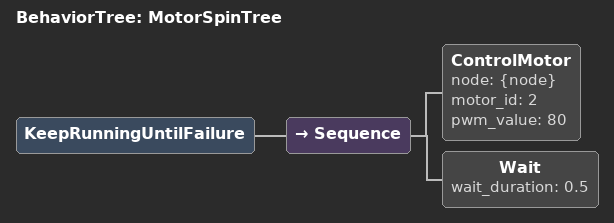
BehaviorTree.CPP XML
<root main_tree_to_execute="MotorSpinTree">

    <BehaviorTree ID="MotorSpinTree">
        <KeepRunningUntilFailure>
            <Sequence>
                <!-- Motor ID 2 corresponds to Pin 22(DIR)/23(PWM) and 15/16 -->
                <!-- PWM value can be edited in Groot -->
                <ControlMotor node="{node}" motor_id="2" pwm_value="80"/>
                <!-- Wait 0.5s and repeat (Heartbeat) -->
                <Wait wait_duration="0.5"/>
            </Sequence>
        </KeepRunningUntilFailure>
    </BehaviorTree>
</root>
